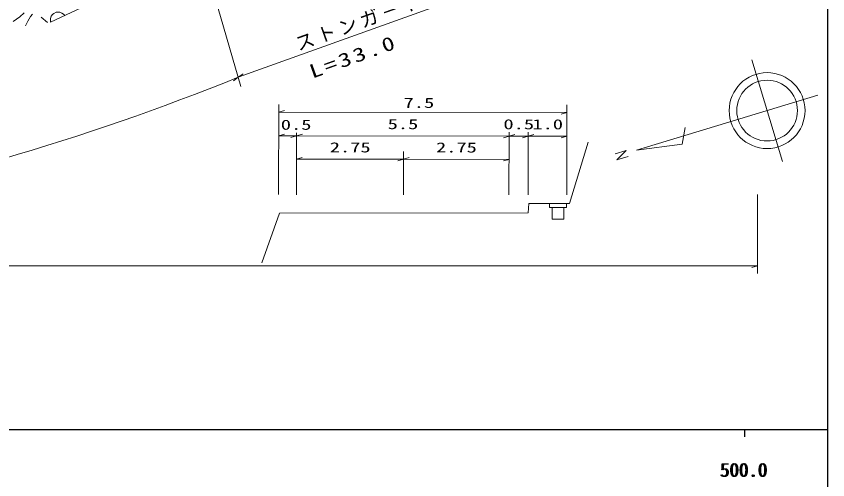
# Model space of a CAD drawing. Units: millimetres, scale not verified. Extents: x 40000 to 680000, y 20000 to 380000.
# Drawn here: x 471983 to 579000, y 198357 to 259430 of the extents above; entities that cross this region are included whole.
import ezdxf
from ezdxf.enums import TextEntityAlignment as Align

# ---------------------------------------------------------------- set-up
doc = ezdxf.new("R2010")
doc.units = ezdxf.units.MM
doc.header["$LTSCALE"] = 1000
for name, color, linetype, lineweight in [('M-TTL-BAND', 7, 'Continuous', 25), ('S-BGD', 1, 'Continuous', 13), ('S-BGD-CRST', 4, 'Continuous', 13), ('S-BGD-HTXT', 6, 'Continuous', 13)]:
    doc.layers.add(name, color=color, linetype=linetype, lineweight=lineweight)
doc.styles.add('ＭＳ ゴシック', font='')
doc.styles.get('ＭＳ ゴシック').set_extended_font_data('MS Gothic')

msp = doc.modelspace()

# ---------------------------------------------------------------- linework, layer by layer
at = {"layer": 'M-TTL-BAND'}
for p, q in [((579000, 20000), (579000, 370000)), ((40000, 205000), (579000, 205000)), ((568000, 205000), (568000, 204000))]:
    msp.add_line(p, q, dxfattribs=at)
at = {"layer": 'S-BGD'}
for p, q in [((489496, 264753), (476523, 258665)), ((476120, 258589), (475280, 259324)), ((568967, 253696), (573036, 240300)), ((553779, 241765), (577699, 249033)), ((559810, 242553), (560186, 244757)), ((553779, 241765), (559810, 242553)), ((552432, 241737), (550952, 241279)), ((551184, 240521), (552432, 241737)), ((552660, 240970), (551184, 240521))]:
    msp.add_line(p, q, dxfattribs=at)
for points in [[(471584, 258751), (472036, 259028), (472462, 259361), (473013, 259885)], [(473194, 258161), (473505, 258782), (473876, 259387), (474144, 259691)], [(478376, 259535), (478207, 259715), (478011, 259844), (477735, 259963), (477479, 259978), (477228, 259946), (476941, 259811), (476756, 259639), (476604, 259432), (476519, 259144), (476497, 258913), (476523, 258665)]]:
    msp.add_lwpolyline(points, dxfattribs=at)
for radius in [5000, 4000]:
    msp.add_circle((571001, 246998), radius, dxfattribs=at)
at = {"layer": 'S-BGD-CRST'}
for p, q in [((506586, 235922), (506599, 247781)), ((544611, 247740), (544598, 235881)), ((506598, 246781), (507348, 246996)), ((506598, 246781), (544610, 246740)), ((544610, 246740), (543860, 246525)), ((508963, 244075), (508954, 235919)), ((536972, 244144), (536964, 235889)), ((539504, 244140), (539495, 235886)), ((506595, 243678), (507345, 243892)), ((506595, 243678), (508963, 243675)), ((508963, 243675), (508213, 243460)), ((508963, 243675), (509713, 243890)), ((508963, 243675), (536972, 243645)), ((536972, 243645), (536222, 243430)), ((536972, 243645), (537722, 243860)), ((536972, 243645), (539503, 243642)), ((539503, 243642), (538753, 243427)), ((539503, 243642), (540254, 243857)), ((539503, 243642), (544607, 243637)), ((544607, 243637), (543856, 243422)), ((544959, 234768), (547399, 242827)), ((508959, 240606), (509710, 240821)), ((523046, 241591), (523040, 235904)), ((523045, 240591), (523796, 240806)), ((508959, 240606), (523045, 240591)), ((523045, 240591), (522295, 240376)), ((523045, 240591), (536969, 240576)), ((536969, 240576), (536218, 240361)), ((539492, 233516), (539580, 234751)), ((539580, 234751), (544959, 234768)), ((542283, 234760), (542283, 234251)), ((544568, 234767), (544568, 234251)), ((504379, 226920), (506690, 233463)), ((506690, 233463), (539492, 233516)), ((542283, 234251), (544568, 234251)), ((542645, 232677), (542645, 234251)), ((544178, 234251), (544178, 232677)), ((542645, 232677), (544178, 232677))]:
    msp.add_line(p, q, dxfattribs=at)
at = {"layer": 'S-BGD-HTXT'}
for p, q in [((501618, 250164), (497878, 263058)), ((501260, 251398), (533818, 263080)), ((501260, 251398), (501893, 251854)), ((501260, 251398), (500643, 250921)), ((569729, 225526), (569729, 235937)), ((284354, 226526), (569729, 226526)), ((569729, 226526), (568979, 226311))]:
    msp.add_line(p, q, dxfattribs=at)
msp.add_arc((380246, 550429), 322590, 268.64569, 292.03264, dxfattribs=at)

# ---------------------------------------------------------------- texts
at = {"layer": 'M-TTL-BAND', "style": 'ＭＳ ゴシック'}
for p in [(567844, 198195), (568000, 198195)]:
    msp.add_text('500.0', height=1833, dxfattribs=at).set_placement(p, align=Align.BOTTOM_CENTER)
at = {"layer": 'S-BGD-CRST', "style": 'ＭＳ ゴシック', "width": 1.5}
for s, p in [('7.5', (523067, 246965)), ('0.5', (506871, 244078)), ('5.5', (520960, 244162)), ('0.5', (536230, 244146)), ('1.0', (540047, 244142)), ('2.75', (513328, 241102)), ('2.75', (527333, 241087))]:
    msp.add_text(s, height=1320, rotation=359.9, dxfattribs=at).set_placement(p, align=Align.BOTTOM_LEFT)
at = {"layer": 'S-BGD-HTXT', "char_height": 1833, "attachment_point": 7, "rotation": 19.7, "style": 'ＭＳ ゴシック'}
for s, insert in [('\\T1.2;ストンガ－ド', (509223, 254742)), ('\\T1.2;\\W1.35;L=33.0', (511034, 251173))]:
    msp.add_mtext(s, dxfattribs=dict(at, insert=insert))

doc.saveas('drawing.dxf')
